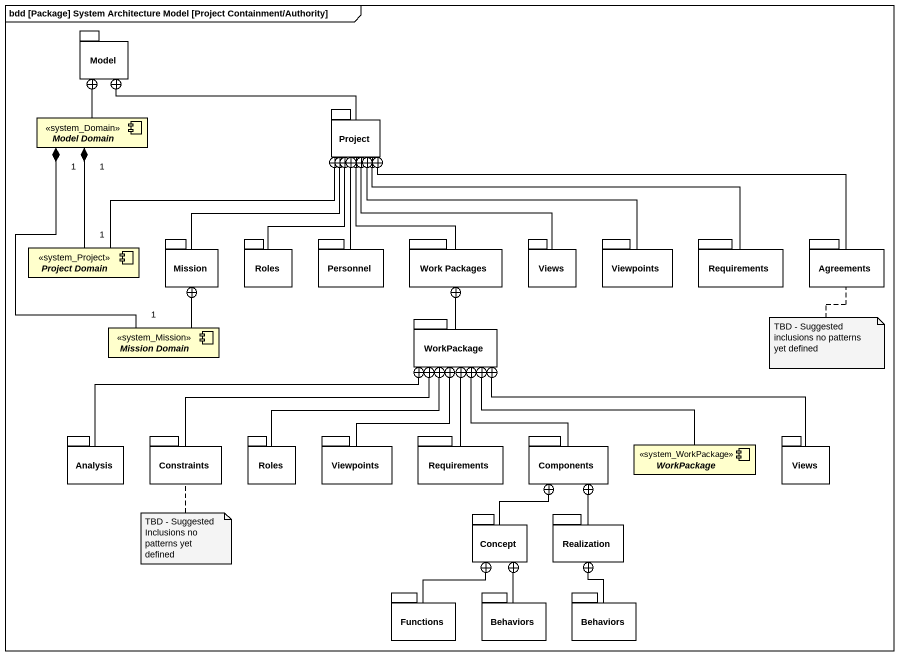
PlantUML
@startuml
mainframe bdd [Package] System Architecture Model [Project Containment/Authority]
package Model {
}
component "Model Domain" as Model_Domain <<system_Domain>>
package Project {
}
component "Project Domain" as Project_Domain <<system_Project>>
package Mission {
}
package Roles {
}
package Personnel {
}
package "Work Packages" as Work_Packages {
}
package Views {
}
package Viewpoints {
}
package Requirements {
}
package Agreements {
}
component "Mission Domain" as Mission_Domain <<system_Mission>>
package WorkPackage {
}
package Analysis {
}
package Constraints {
}
package "Roles" as Roles_2 {
}
package "Viewpoints" as Viewpoints_2 {
}
package "Requirements" as Requirements_2 {
}
package Components {
}
component "WorkPackage" as WorkPackage_2 <<system_WorkPackage>>
package "Views" as Views_2 {
}
package Concept {
}
package Realization {
}
package Functions {
}
package Behaviors {
}
package "Behaviors" as Behaviors_2 {
}
Model_Domain -up-+ Model
Model_Domain "1" *-- "1" Project_Domain
Model_Domain "1" *-- "1" Mission_Domain
Project -left-+ Model
Project_Domain -right-+ Project
Mission -up-+ Project
Roles -up-+ Project
Personnel -up-+ Project
Work_Packages -up-+ Project
Views -up-+ Project
Viewpoints -left-+ Project
Requirements -left-+ Project
Agreements -left-+ Project
Mission_Domain -up-+ Mission
WorkPackage -up-+ Work_Packages
Analysis -right-+ WorkPackage
Constraints -right-+ WorkPackage
Roles_2 -up-+ WorkPackage
Viewpoints_2 -up-+ WorkPackage
Requirements_2 -up-+ WorkPackage
Components -up-+ WorkPackage
WorkPackage_2 -left-+ WorkPackage
Views_2 -left-+ WorkPackage
Concept -up-+ Components
Realization -up-+ Components
Functions -up-+ Concept
Behaviors -up-+ Concept
Behaviors_2 -up-+ Realization
note bottom of Agreements : TBD - Suggested inclusions no patterns yet defined
note bottom of Constraints : TBD - Suggested Inclusions no patterns yet defined
@enduml
